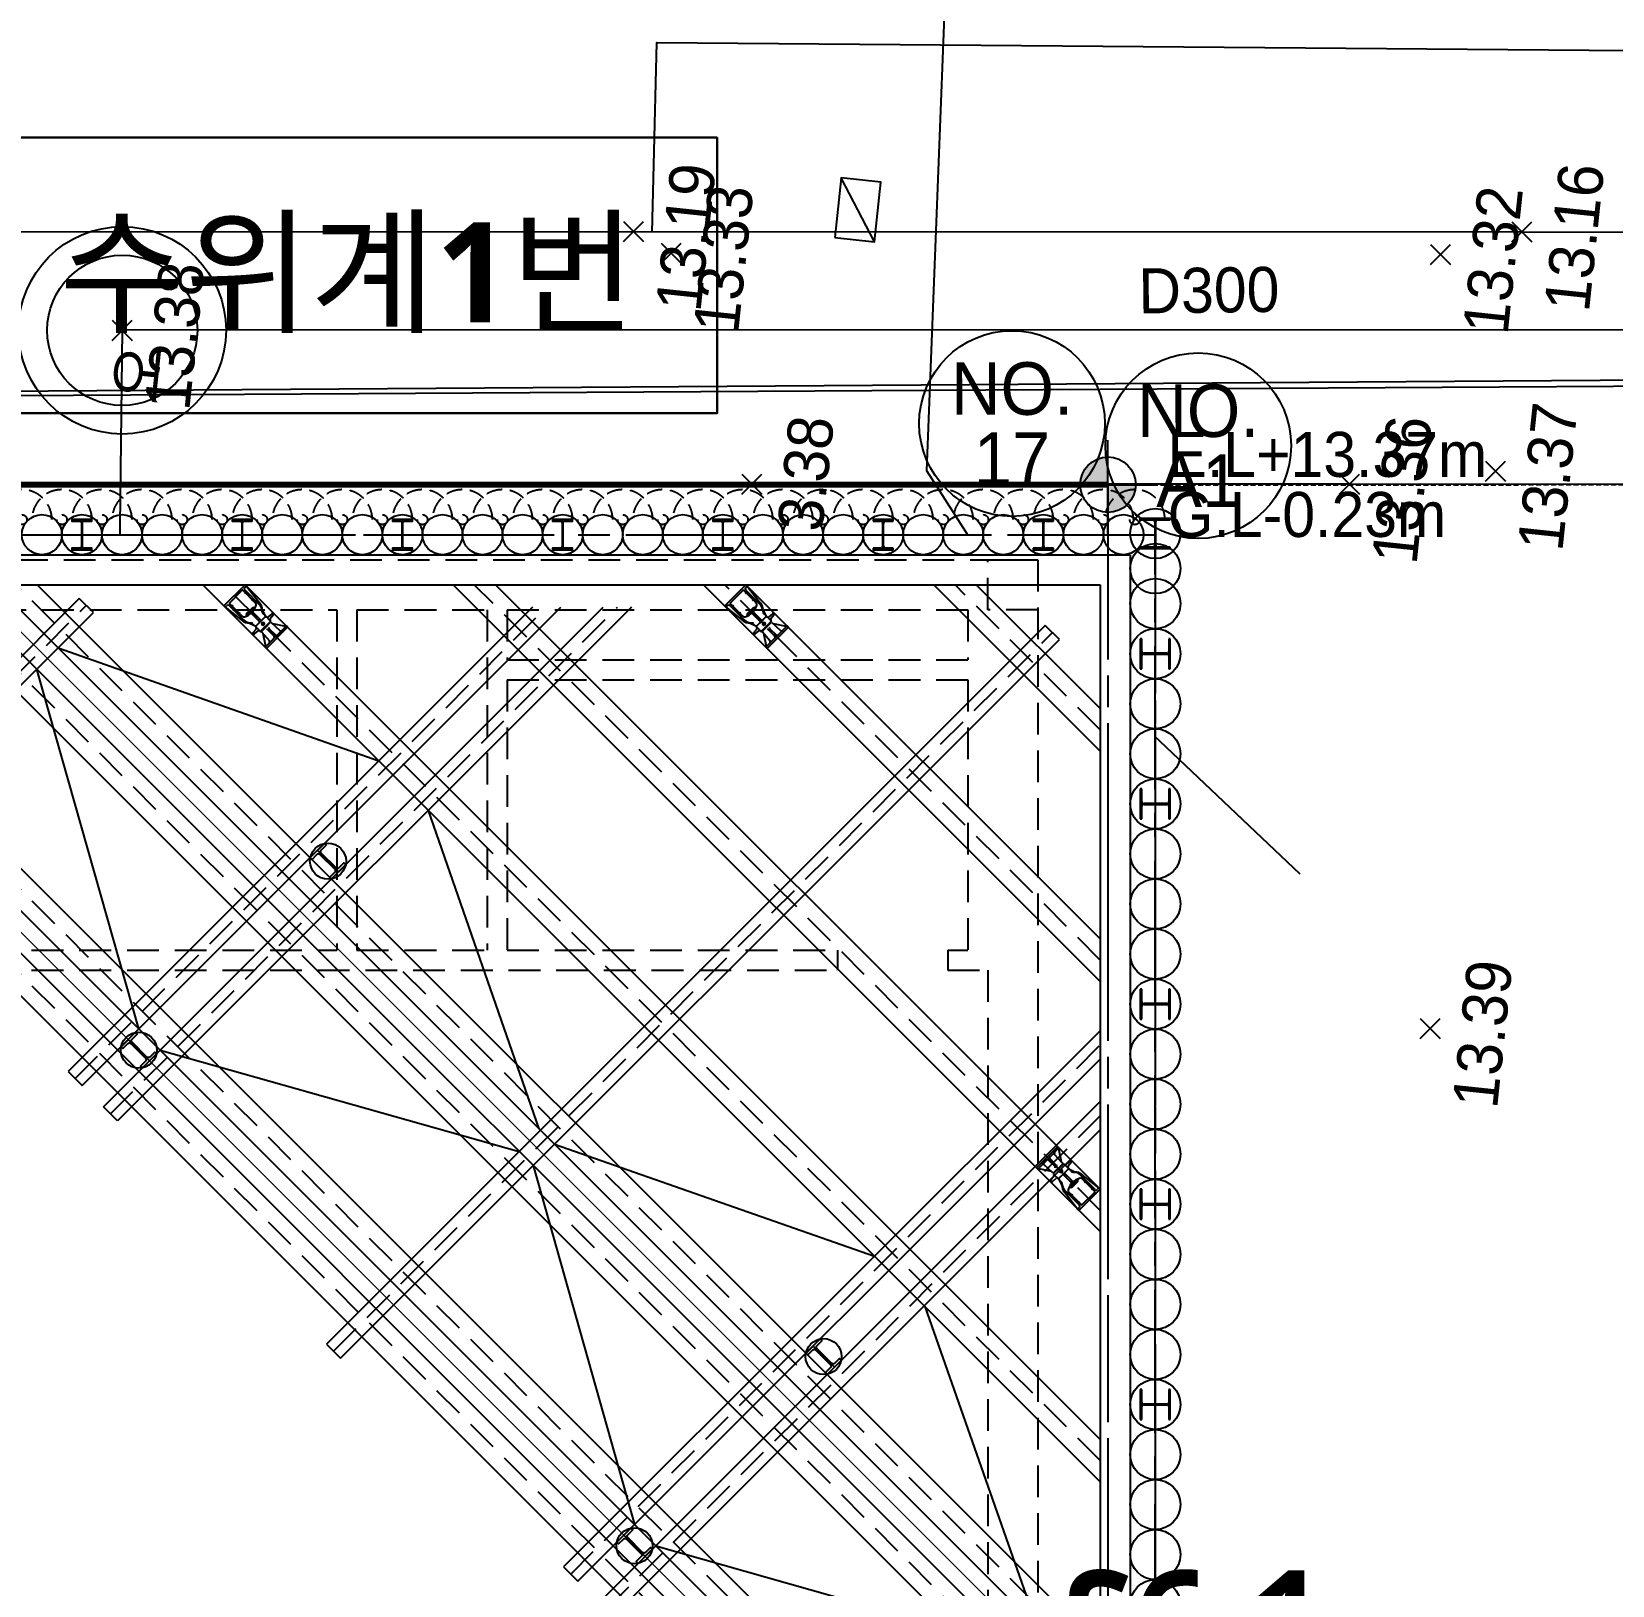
# Model space of a CAD drawing. Header units: millimetres. Extents: x 1073475 to 2890243, y -1340830 to -367733.
# Drawn here: x 2526226 to 2542011, y -406744 to -391222 of the extents above; entities that cross this region are included whole.
import ezdxf
from ezdxf.enums import TextEntityAlignment as Align
from ezdxf.xclip import XClip

# ---------------------------------------------------------------- set-up
doc = ezdxf.new("R2010")
doc.units = ezdxf.units.MM
doc.header["$LTSCALE"] = 50
doc.header["$XCLIPFRAME"] = 2
doc.header["$PDMODE"] = 3
doc.header["$PDSIZE"] = 100
for name, pattern in [('ANYANG3', [3, 2, -1]), ('CENTER2', [28.575, 19.05, -3.175, 3.175, -3.175]), ('HIDDEN', [9.525, 6.35, -3.175]), ('HIDDEN2', [4.7625, 3.175, -1.5875]), ('PHANTOM', [63.5, 31.75, -6.35, 6.35, -6.35, 6.35, -6.35])]:
    doc.linetypes.add(name, pattern=pattern)
doc.layers.add('_0', color=7, linetype='Continuous', lineweight=0)
for name, color, linetype in [('ANGLE', 1, 'Continuous'), ('CEN', 1, 'CENTER2'), ('CIP', 1, 'Continuous'), ('H-BEAM', 5, 'Continuous'), ('H-BEAM-상부', 173, 'Continuous'), ('HPILE-300x200', 3, 'Continuous'), ('NO', 2, 'Continuous'), ('POST PILE', 6, 'Continuous'), ('SGR', 8, 'Continuous'), ('SITE', 7, 'PHANTOM'), ('ST-CEN', 1, 'HIDDEN'), ('ST-CEN(상부 H-BEAM)', 1, 'HIDDEN'), ('ST-CEN(하부 H-BEAM)', 1, 'HIDDEN'), ('STRUT', 3, 'Continuous'), ('WALE-1', 3, 'Continuous'), ('건축', 233, 'HIDDEN'), ('단면', 4, 'Continuous'), ('대지경계선', 6, 'PHANTOM'), ('도로', 1, 'Continuous'), ('보도', 7, 'Continuous'), ('연속지적도', 32, 'Continuous'), ('오수맨홀', 1, 'Continuous'), ('우수받이', 5, 'Continuous'), ('유압JACK', 2, 'Continuous'), ('지하지장물_가스관로', 2, 'Continuous'), ('지하지장물_상수관로', 5, 'HIDDEN2'), ('지하지장물_전기관로', 1, 'HIDDEN2'), ('지하지장물_통신관로', 7, 'HIDDEN2'), ('지하지장물_하수관거(오수)', 30, 'HIDDEN2'), ('측량점_높이', 8, 'Continuous'), ('측량점_심볼', 7, 'Continuous'), ('현황', 9, 'Continuous'), ('현황레벨', 7, 'Continuous')]:
    doc.layers.add(name, color=color, linetype=linetype)
doc.styles.get("Standard").update_dxf_attribs({"font": ''})
doc.styles.add('굴림체', font='')
doc.styles.add('돋움', font='')
doc.styles.add('로고', font='malgunbd.ttf')
doc.styles.add('유형1', font='')
doc.styles.get('Standard').set_extended_font_data('Dotum')
doc.styles.get('굴림체').set_extended_font_data('Dotum')
doc.styles.get('돋움').set_extended_font_data('Dotum')
doc.styles.get('유형1').set_extended_font_data('Gulim')
doc.linetypes.add('GAS_LINE', pattern='A,0.5,-0.2,["GAS",Standard,S=0.1,R=0,X=-0.1,Y=-0.05],-0.25', length=0.95)
doc.linetypes.add('KT_LINE', pattern='A,12.7,-5.08,["KT",Standard,S=2.54,R=0,X=-2.54,Y=-1.27],-6.35', length=24.13)
doc.linetypes.add('POWER_LINE', pattern='A,12.7,-5.08,["POWER",Standard,S=2.54,R=0,X=-2.54,Y=-1.27],-6.35', length=24.13)
doc.linetypes.add('SEWER_LINE', pattern='A,12.7,-5.08,["SEWER",Standard,S=2.54,R=0,X=-2.54,Y=-1.27],-6.35', length=24.13)
doc.linetypes.add('WATER_LINE', pattern='A,12.7,-5.08,["WATER",Standard,S=2.54,R=0,X=-2.54,Y=-1.27],-6.35', length=24.13)
doc.dimstyles.new('ISO-25', dxfattribs={"dimtxt": 2.5, "dimasz": 1, "dimexe": 3, "dimexo": 0.625, "dimtad": 1, "dimtxsty": '유형1', "dimblk": 'DIMDOT', "dimcen": 1, "dimclrd": 4, "dimclre": 4, "dimclrt": 6, "dimadec": 0, "dimazin": 0, "dimtfac": 1, "dimtmove": 0, "dimatfit": 3, "dimldrblk": 'DIMDOT', "dimfxl": 1, "dimarcsym": 0})

# ---------------------------------------------------------------- blocks, each defined once
blk = doc.blocks.new('DIMDOT')
at = {"color": 0}
blk.add_line((-2, 0), (2, 0), dxfattribs=at)
for radius in [0.5, 0.25]:
    blk.add_circle((0, 0), radius, dxfattribs=at)
blk = doc.blocks.new('A$C1D3235D9')
at = {"layer": 'SGR', "linetype": 'HIDDEN2'}
blk.add_circle((0, 0), 50, dxfattribs=at)
blk.add_arc((0, 0), 300, 0, 180, dxfattribs=at)
blk = doc.blocks.new('A$C7A8C1D28')
at = {"layer": '현황레벨'}
h = blk.add_hatch(color=8, dxfattribs=at)
h.paths.add_polyline_path([(-38995, -14865, 0.414214), (-39272, -15142), (-38995, -15142)])
h.paths.add_polyline_path([(-38995, -15142), (-38995, -15420, 0.414214), (-38718, -15142)])
at = {"layer": '_0', "color": 8}
for p, q in [((-39072, -30391), (-53322, -16141)), ((-39072, -27391), (-50322, -16141))]:
    blk.add_line(p, q, dxfattribs=at)
at = {"layer": 'ANGLE', "color": 8}
for p, q in [((-49479, -16772), (-46276, -17900)), ((-48672, -20579), (-49692, -16984)), ((-44675, -21577), (-45781, -18395)), ((-48460, -20791), (-44874, -21802)), ((-44521, -21731), (-41326, -22850)), ((-44733, -21943), (-43722, -25529)), ((-40825, -23351), (-39703, -26548)), ((-43510, -25741), (-39915, -26760))]:
    blk.add_line(p, q, dxfattribs=at)
at = {"layer": 'CEN', "color": 8, "ltscale": 1.5}
for p, q in [((-65240, -15641), (-38522, -15641)), ((-38522, -15630), (-38522, -50241)), ((-38522, -50330), (-38522, -15630))]:
    blk.add_line(p, q, dxfattribs=at)
at = {"layer": 'CIP', "color": 8}
for centre, radius in [((-49640, -15641), 200), ((-49240, -15641), 200), ((-48840, -15641), 200), ((-48440, -15641), 200), ((-48040, -15641), 200), ((-47640, -15641), 200), ((-47240, -15641), 200), ((-46840, -15641), 200), ((-46440, -15641), 200), ((-46040, -15641), 200), ((-45640, -15641), 200), ((-45240, -15641), 200), ((-44840, -15641), 200), ((-44440, -15641), 200), ((-44040, -15641), 200), ((-43640, -15641), 200), ((-43240, -15641), 200), ((-42840, -15641), 200), ((-42440, -15641), 200), ((-42040, -15641), 200), ((-41640, -15641), 200), ((-41240, -15641), 200), ((-40840, -15641), 200), ((-40440, -15641), 200), ((-40040, -15641), 200), ((-39640, -15641), 200), ((-39240, -15641), 200), ((-38840, -15641), 200), ((-38522, -15630), 250), ((-38522, -15980), 250), ((-38522, -16330), 250), ((-38522, -16830), 250), ((-38522, -17330), 250), ((-38522, -17830), 250), ((-38522, -18330), 250), ((-38522, -18830), 250), ((-38522, -19330), 250), ((-38522, -19830), 250), ((-38522, -20330), 250), ((-38522, -20830), 250), ((-38522, -21330), 250), ((-38522, -21830), 250), ((-38522, -22330), 250), ((-38522, -22830), 250), ((-38522, -23330), 250), ((-38522, -23830), 250), ((-38522, -24330), 250), ((-38522, -24830), 250), ((-38522, -25330), 250), ((-38522, -25830), 250), ((-38522, -26330), 250)]:
    blk.add_circle(centre, radius, dxfattribs=at)
at = {"layer": 'H-BEAM', "color": 8}
for p, q in [((-44742, -16366), (-49379, -21003)), ((-49238, -21145), (-44459, -16366)), ((-49026, -21357), (-44035, -16366)), ((-43752, -16366), (-48884, -21498)), ((-39072, -20596), (-44430, -25953)), ((-44288, -26095), (-39072, -20879)), ((-49379, -21003), (-49238, -21145)), ((-44076, -26307), (-39072, -21303)), ((-48884, -21498), (-49026, -21357)), ((-39072, -21586), (-43935, -26448)), ((-44430, -25953), (-44288, -26095))]:
    blk.add_line(p, q, dxfattribs=at)
at = {"layer": 'H-BEAM-상부', "color": 8}
for p, q in [((-49267, -16277), (-51687, -18696)), ((-49126, -16418), (-49267, -16277)), ((-51545, -18838), (-49126, -16418)), ((-39621, -16548), (-46798, -23726)), ((-39479, -16689), (-39621, -16548)), ((-46657, -23867), (-39479, -16689)), ((-46798, -23726), (-46657, -23867))]:
    blk.add_line(p, q, dxfattribs=at)
at = {"layer": 'HPILE-300x200', "color": 8}
for p, q in [((-49240, -15791), (-49240, -15491)), ((-47640, -15791), (-47640, -15491)), ((-46040, -15791), (-46040, -15491)), ((-44440, -15791), (-44440, -15491)), ((-42840, -15791), (-42840, -15491)), ((-41340, -15491), (-41340, -15505)), ((-41140, -15491), (-41340, -15491)), ((-41340, -15505), (-41265, -15505)), ((-41245, -15525), (-41245, -15757)), ((-41240, -15791), (-41240, -15491)), ((-41236, -15757), (-41236, -15525)), ((-41216, -15505), (-41140, -15505)), ((-41140, -15505), (-41140, -15491)), ((-39740, -15491), (-39740, -15505)), ((-39540, -15491), (-39740, -15491)), ((-39740, -15505), (-39665, -15505)), ((-39645, -15525), (-39645, -15757)), ((-39640, -15791), (-39640, -15491)), ((-39636, -15757), (-39636, -15525)), ((-39616, -15505), (-39540, -15505)), ((-39540, -15505), (-39540, -15491)), ((-38372, -15480), (-38672, -15480)), ((-38672, -15480), (-38672, -15494)), ((-38672, -15494), (-38547, -15494)), ((-38527, -15514), (-38527, -15746)), ((-38522, -15780), (-38522, -15480)), ((-38518, -15746), (-38518, -15514)), ((-38498, -15494), (-38372, -15494)), ((-38372, -15494), (-38372, -15480)), ((-41265, -15777), (-41340, -15777)), ((-41340, -15777), (-41340, -15791)), ((-41140, -15777), (-41216, -15777)), ((-41140, -15791), (-41140, -15777)), ((-39665, -15777), (-39740, -15777)), ((-39740, -15777), (-39740, -15791)), ((-39540, -15777), (-39616, -15777)), ((-39540, -15791), (-39540, -15777)), ((-38547, -15766), (-38672, -15766)), ((-38672, -15766), (-38672, -15780)), ((-38672, -15780), (-38372, -15780)), ((-38372, -15766), (-38498, -15766)), ((-38372, -15780), (-38372, -15766)), ((-41340, -15791), (-41140, -15791)), ((-39740, -15791), (-39540, -15791)), ((-38658, -16680), (-38672, -16680)), ((-38672, -16680), (-38672, -16980)), ((-38658, -16806), (-38658, -16680)), ((-38372, -16680), (-38386, -16680)), ((-38386, -16680), (-38386, -16806)), ((-38372, -16980), (-38372, -16680)), ((-38372, -16830), (-38672, -16830)), ((-38658, -16980), (-38658, -16855)), ((-38406, -16826), (-38638, -16826)), ((-38638, -16835), (-38406, -16835)), ((-38386, -16855), (-38386, -16980)), ((-38672, -16980), (-38658, -16980)), ((-38386, -16980), (-38372, -16980)), ((-38658, -18180), (-38672, -18180)), ((-38672, -18180), (-38672, -18480)), ((-38658, -18306), (-38658, -18180)), ((-38372, -18180), (-38386, -18180)), ((-38386, -18180), (-38386, -18306)), ((-38372, -18480), (-38372, -18180)), ((-38372, -18330), (-38672, -18330)), ((-38658, -18480), (-38658, -18355)), ((-38406, -18326), (-38638, -18326)), ((-38638, -18335), (-38406, -18335)), ((-38386, -18355), (-38386, -18480)), ((-38672, -18480), (-38658, -18480)), ((-38386, -18480), (-38372, -18480)), ((-38658, -20180), (-38672, -20180)), ((-38672, -20180), (-38672, -20480)), ((-38658, -20306), (-38658, -20180)), ((-38372, -20180), (-38386, -20180)), ((-38386, -20180), (-38386, -20306)), ((-38372, -20480), (-38372, -20180)), ((-38372, -20330), (-38672, -20330)), ((-38658, -20480), (-38658, -20355)), ((-38406, -20326), (-38638, -20326)), ((-38638, -20335), (-38406, -20335)), ((-38386, -20355), (-38386, -20480)), ((-38672, -20480), (-38658, -20480)), ((-38386, -20480), (-38372, -20480)), ((-38658, -22180), (-38672, -22180)), ((-38672, -22180), (-38672, -22480)), ((-38658, -22306), (-38658, -22180)), ((-38372, -22180), (-38386, -22180)), ((-38386, -22180), (-38386, -22306)), ((-38372, -22480), (-38372, -22180)), ((-38372, -22330), (-38672, -22330)), ((-38658, -22480), (-38658, -22355)), ((-38406, -22326), (-38638, -22326)), ((-38638, -22335), (-38406, -22335)), ((-38386, -22355), (-38386, -22480)), ((-38672, -22480), (-38658, -22480)), ((-38386, -22480), (-38372, -22480)), ((-38658, -24180), (-38672, -24180)), ((-38672, -24180), (-38672, -24480)), ((-38658, -24306), (-38658, -24180)), ((-38372, -24180), (-38386, -24180)), ((-38386, -24180), (-38386, -24306)), ((-38372, -24480), (-38372, -24180)), ((-38372, -24330), (-38672, -24330)), ((-38658, -24480), (-38658, -24355)), ((-38406, -24326), (-38638, -24326)), ((-38638, -24335), (-38406, -24335)), ((-38386, -24355), (-38386, -24480)), ((-38672, -24480), (-38658, -24480)), ((-38386, -24480), (-38372, -24480))]:
    blk.add_line(p, q, dxfattribs=at)
for points in [[(-49340, -15491), (-49340, -15505), (-49265, -15505, -0.414214), (-49245, -15525), (-49245, -15757, -0.414214), (-49265, -15777), (-49340, -15777), (-49340, -15791), (-49140, -15791), (-49140, -15777), (-49216, -15777, -0.414214), (-49236, -15757), (-49236, -15525, -0.414214), (-49216, -15505), (-49140, -15505), (-49140, -15491)], [(-47740, -15491), (-47740, -15505), (-47665, -15505, -0.414214), (-47645, -15525), (-47645, -15757, -0.414214), (-47665, -15777), (-47740, -15777), (-47740, -15791), (-47540, -15791), (-47540, -15777), (-47616, -15777, -0.414214), (-47636, -15757), (-47636, -15525, -0.414214), (-47616, -15505), (-47540, -15505), (-47540, -15491)], [(-46140, -15491), (-46140, -15505), (-46065, -15505, -0.414214), (-46045, -15525), (-46045, -15757, -0.414214), (-46065, -15777), (-46140, -15777), (-46140, -15791), (-45940, -15791), (-45940, -15777), (-46016, -15777, -0.414214), (-46036, -15757), (-46036, -15525, -0.414214), (-46016, -15505), (-45940, -15505), (-45940, -15491)], [(-44540, -15491), (-44540, -15505), (-44465, -15505, -0.414214), (-44445, -15525), (-44445, -15757, -0.414214), (-44465, -15777), (-44540, -15777), (-44540, -15791), (-44340, -15791), (-44340, -15777), (-44416, -15777, -0.414214), (-44436, -15757), (-44436, -15525, -0.414214), (-44416, -15505), (-44340, -15505), (-44340, -15491)], [(-42940, -15491), (-42940, -15505), (-42865, -15505, -0.414214), (-42845, -15525), (-42845, -15757, -0.414214), (-42865, -15777), (-42940, -15777), (-42940, -15791), (-42740, -15791), (-42740, -15777), (-42816, -15777, -0.414214), (-42836, -15757), (-42836, -15525, -0.414214), (-42816, -15505), (-42740, -15505), (-42740, -15491)]]:
    blk.add_lwpolyline(points, format="xyb", close=True, dxfattribs=at)
for centre, start, end in [((-41265, -15525), 360, 90), ((-41216, -15525), 90, 180), ((-39665, -15525), 360, 90), ((-39616, -15525), 90, 180), ((-38547, -15514), 0, 90), ((-38498, -15514), 90, 180), ((-41265, -15757), 270, 360), ((-41216, -15757), 180, 270), ((-39665, -15757), 270, 360), ((-39616, -15757), 180, 270), ((-38547, -15746), 270, 0), ((-38498, -15746), 180, 270), ((-38638, -16806), 180, 270), ((-38638, -16855), 90, 180), ((-38406, -16806), 270, 0), ((-38406, -16855), 0, 90), ((-38638, -18306), 180, 270), ((-38406, -18306), 270, 0), ((-38638, -18355), 90, 180), ((-38406, -18355), 0, 90), ((-38638, -20306), 180, 270), ((-38638, -20355), 90, 180), ((-38406, -20306), 270, 0), ((-38406, -20355), 0, 90), ((-38638, -22306), 180, 270), ((-38638, -22355), 90, 180), ((-38406, -22306), 270, 0), ((-38406, -22355), 0, 90), ((-38638, -24306), 180, 270), ((-38406, -24306), 270, 0), ((-38638, -24355), 90, 180), ((-38406, -24355), 0, 90)]:
    blk.add_arc(centre, 20, start, end, dxfattribs=at)
at = {"layer": 'NO', "color": 8}
for centre in [(-39953, -14531), (-38093, -14752)]:
    blk.add_circle(centre, 927, dxfattribs=at)
at = {"layer": 'POST PILE', "color": 8}
for p, q in [((-46889, -18796), (-46677, -19008)), ((-48778, -20685), (-48566, -20897)), ((-41940, -23746), (-41727, -23958)), ((-43828, -25635), (-43616, -25847))]:
    blk.add_line(p, q, dxfattribs=at)
for points in [[(-46606, -18938), (-46624, -18920), (-46674, -18970, -0.414214), (-46702, -18970), (-46851, -18821, -0.414214), (-46851, -18793), (-46801, -18743), (-46819, -18726), (-46960, -18867), (-46942, -18885), (-46893, -18835, -0.414214), (-46864, -18835), (-46716, -18983, -0.414214), (-46716, -19012), (-46766, -19061), (-46748, -19079)], [(-48495, -20827), (-48513, -20809), (-48563, -20859, -0.414214), (-48591, -20859), (-48740, -20710, -0.414214), (-48740, -20682), (-48690, -20632), (-48708, -20615), (-48849, -20756), (-48831, -20774), (-48781, -20724, -0.414214), (-48753, -20724), (-48605, -20872, -0.414214), (-48605, -20901), (-48654, -20950), (-48637, -20968)], [(-41657, -23887), (-41674, -23870), (-41724, -23920, -0.414214), (-41753, -23920), (-41901, -23771, -0.414214), (-41901, -23743), (-41851, -23693), (-41869, -23675), (-42010, -23817), (-41993, -23834), (-41943, -23785, -0.414214), (-41914, -23785), (-41766, -23933, -0.414214), (-41766, -23961), (-41816, -24011), (-41798, -24029)], [(-43546, -25776), (-43563, -25759), (-43613, -25809, -0.414214), (-43641, -25809), (-43790, -25660, -0.414214), (-43790, -25632), (-43740, -25582), (-43758, -25564), (-43899, -25706), (-43882, -25723), (-43832, -25674, -0.414214), (-43803, -25674), (-43655, -25822, -0.414214), (-43655, -25850), (-43705, -25900), (-43687, -25918)]]:
    blk.add_lwpolyline(points, format="xyb", close=True, dxfattribs=at)
for centre in [(-46783, -18902), (-48672, -20791), (-41834, -23852), (-43722, -25741)]:
    blk.add_circle(centre, 180, dxfattribs=at)
at = {"layer": 'SGR', "color": 8, "linetype": 'HIDDEN2'}
for centre in [(-42640, -15491), (-42240, -15491), (-41840, -15491), (-41440, -15491), (-41040, -15491), (-40640, -15491), (-40240, -15491), (-39840, -15491), (-39440, -15491), (-39040, -15491), (-38726, -15491)]:
    blk.add_circle(centre, 50, dxfattribs=at)
for centre in [(-42640, -15491), (-42240, -15491), (-41840, -15491), (-41440, -15491), (-41040, -15491), (-40640, -15491), (-40240, -15491), (-39840, -15491), (-39440, -15491), (-39040, -15491), (-38726, -15491)]:
    blk.add_arc(centre, 300, 360, 180, dxfattribs=at)
at = {"layer": 'ST-CEN', "color": 8}
for p, q in [((-39072, -30815), (-53746, -16141)), ((-39072, -29967), (-52898, -16141)), ((-39072, -27815), (-50746, -16141)), ((-39072, -26967), (-49898, -16141)), ((-39072, -24891), (-47822, -16141)), ((-39072, -22391), (-45322, -16141)), ((-39072, -19891), (-42822, -16141)), ((-39072, -17591), (-40522, -16141))]:
    blk.add_line(p, q, dxfattribs=at)
at = {"layer": 'ST-CEN(상부 H-BEAM)', "color": 8}
for p, q in [((-51616, -18767), (-49197, -16348)), ((-46728, -23797), (-39550, -16619))]:
    blk.add_line(p, q, dxfattribs=at)
at = {"layer": 'ST-CEN(하부 H-BEAM)', "color": 8}
for p, q in [((-49309, -21074), (-44601, -16366)), ((-48955, -21428), (-43893, -16366)), ((-44359, -26024), (-39072, -20738)), ((-44005, -26377), (-39072, -21445))]:
    blk.add_line(p, q, dxfattribs=at)
at = {"layer": 'STRUT', "color": 8}
for p, q in [((-39072, -31027), (-53959, -16141)), ((-39072, -30603), (-53534, -16141)), ((-39072, -30179), (-53110, -16141)), ((-39072, -29755), (-52686, -16141)), ((-39072, -28027), (-50959, -16141)), ((-39072, -27603), (-50534, -16141)), ((-39072, -27179), (-50110, -16141)), ((-39072, -26755), (-49686, -16141)), ((-39072, -25103), (-48034, -16141)), ((-39072, -24679), (-47610, -16141)), ((-39072, -22603), (-45534, -16141)), ((-39072, -22179), (-45110, -16141)), ((-39072, -20103), (-43034, -16141)), ((-39072, -19679), (-42610, -16141)), ((-39072, -17803), (-40734, -16141)), ((-39072, -17379), (-40310, -16141))]:
    blk.add_line(p, q, dxfattribs=at)
at = {"layer": 'WALE-1', "color": 8}
for p, q in [((-65157, -15841), (-38772, -15841)), ((-38772, -15841), (-38772, -50041)), ((-65033, -16141), (-39072, -16141)), ((-39072, -16141), (-39072, -49741))]:
    blk.add_line(p, q, dxfattribs=at)
at = {"layer": '건축', "color": 8}
for p, q in [((-65137, -15891), (-39695, -15891)), ((-40195, -16391), (-40195, -15891)), ((-40195, -15891), (-39695, -15891)), ((-39695, -15891), (-39695, -49991)), ((-39695, -15891), (-39695, -16391)), ((-52495, -16391), (-46695, -16391)), ((-46695, -16391), (-46695, -19791)), ((-46495, -16391), (-45195, -16391)), ((-46495, -16391), (-46495, -19791)), ((-45195, -16391), (-45195, -19791)), ((-44995, -16391), (-40395, -16391)), ((-44995, -16391), (-44995, -16891)), ((-40395, -16391), (-40395, -16891)), ((-39695, -16391), (-40195, -16391)), ((-44995, -16891), (-40395, -16891)), ((-44995, -17091), (-40395, -17091)), ((-44995, -17091), (-44995, -19791)), ((-40395, -17091), (-40395, -19791)), ((-50695, -19791), (-46695, -19791)), ((-46495, -19791), (-45195, -19791)), ((-44995, -19791), (-41695, -19791)), ((-41695, -19791), (-41695, -19991)), ((-40595, -19791), (-40395, -19791)), ((-40595, -19791), (-40595, -19991)), ((-50695, -19991), (-41695, -19991)), ((-40595, -19991), (-40195, -19991)), ((-40195, -19991), (-40195, -43591))]:
    blk.add_line(p, q, dxfattribs=at)
blk.add_lwpolyline([(-38995, -50731), (-64002, -50731), (-71073, -43660), (-71073, -20799), (-65416, -15142), (-38995, -15142)], close=True, dxfattribs=at)
at = {"layer": '대지경계선', "color": 8}
for p, q in [((-65416, -15142), (-38995, -15142)), ((-38995, -15142), (-38995, -50731)), ((-65240, -15641), (-38522, -15641)), ((-38522, -15641), (-38522, -50241))]:
    blk.add_line(p, q, dxfattribs=at)
at = {"layer": '유압JACK', "color": 8}
for p, q in [((-47822, -16353), (-47610, -16141)), ((-47768, -16324), (-47639, -16196)), ((-47635, -16196), (-47509, -16322)), ((-47616, -16215), (-47618, -16218)), ((-47618, -16218), (-47608, -16228)), ((-47601, -16158), (-47615, -16172)), ((-47615, -16193), (-47466, -16342)), ((-47601, -16151), (-47610, -16141)), ((-47605, -16225), (-47608, -16228)), ((-47601, -16151), (-47463, -16325)), ((-42822, -16353), (-42610, -16141)), ((-42768, -16324), (-42639, -16196)), ((-42635, -16196), (-42509, -16322)), ((-42616, -16215), (-42618, -16218)), ((-42618, -16218), (-42608, -16228)), ((-42601, -16158), (-42615, -16172)), ((-42615, -16193), (-42466, -16342)), ((-42601, -16151), (-42610, -16141)), ((-42605, -16225), (-42608, -16228)), ((-42601, -16151), (-42463, -16325)), ((-47813, -16363), (-47822, -16353)), ((-47813, -16363), (-47638, -16501)), ((-47806, -16363), (-47792, -16349)), ((-47771, -16349), (-47621, -16498)), ((-47768, -16329), (-47641, -16455)), ((-47749, -16348), (-47746, -16345)), ((-47746, -16345), (-47735, -16356)), ((-47738, -16358), (-47735, -16356)), ((-47601, -16445), (-47519, -16363)), ((-47599, -16431), (-47532, -16365)), ((-47597, -16448), (-47516, -16367)), ((-47595, -16435), (-47530, -16370)), ((-47593, -16437), (-47528, -16372)), ((-47593, -16444), (-47523, -16374)), ((-47541, -16289), (-47544, -16292)), ((-47534, -16303), (-47544, -16292)), ((-47535, -16416), (-47455, -16496)), ((-47531, -16300), (-47534, -16303)), ((-47529, -16368), (-47532, -16365)), ((-47530, -16370), (-47529, -16368)), ((-47528, -16372), (-47530, -16370)), ((-47528, -16372), (-47527, -16370)), ((-47523, -16374), (-47527, -16370)), ((-47523, -16374), (-47527, -16370)), ((-47523, -16374), (-47526, -16370)), ((-47523, -16374), (-47519, -16370)), ((-47515, -16379), (-47521, -16372)), ((-47516, -16367), (-47519, -16363)), ((-47513, -16376), (-47519, -16370)), ((-47408, -16453), (-47439, -16389)), ((-47439, -16410), (-47439, -16393)), ((-42813, -16363), (-42822, -16353)), ((-42813, -16363), (-42638, -16501)), ((-42806, -16363), (-42792, -16349)), ((-42771, -16349), (-42621, -16498)), ((-42768, -16329), (-42641, -16455)), ((-42749, -16348), (-42746, -16345)), ((-42746, -16345), (-42735, -16356)), ((-42738, -16358), (-42735, -16356)), ((-42601, -16445), (-42519, -16363)), ((-42599, -16431), (-42532, -16365)), ((-42597, -16448), (-42516, -16367)), ((-42595, -16435), (-42530, -16370)), ((-42593, -16437), (-42528, -16372)), ((-42593, -16444), (-42523, -16374)), ((-42541, -16289), (-42544, -16292)), ((-42534, -16303), (-42544, -16292)), ((-42535, -16416), (-42455, -16496)), ((-42531, -16300), (-42534, -16303)), ((-42529, -16368), (-42532, -16365)), ((-42530, -16370), (-42529, -16368)), ((-42528, -16372), (-42530, -16370)), ((-42528, -16372), (-42527, -16370)), ((-42523, -16374), (-42527, -16370)), ((-42523, -16374), (-42527, -16370)), ((-42523, -16374), (-42526, -16370)), ((-42523, -16374), (-42519, -16370)), ((-42515, -16379), (-42521, -16372)), ((-42516, -16367), (-42519, -16363)), ((-42513, -16376), (-42519, -16370)), ((-42408, -16453), (-42439, -16389)), ((-42439, -16410), (-42439, -16393)), ((-47674, -16422), (-47672, -16419)), ((-47661, -16430), (-47672, -16419)), ((-47664, -16433), (-47661, -16430)), ((-47597, -16448), (-47601, -16445)), ((-47595, -16435), (-47599, -16431)), ((-47592, -16435), (-47594, -16433)), ((-47590, -16441), (-47593, -16437)), ((-47589, -16440), (-47593, -16437)), ((-47588, -16450), (-47593, -16444)), ((-47585, -16449), (-47591, -16442)), ((-47511, -16555), (-47575, -16524)), ((-47553, -16524), (-47570, -16524)), ((-47548, -16429), (-47468, -16509)), ((-47540, -16437), (-47527, -16424)), ((-47507, -16559), (-47536, -16530)), ((-47468, -16519), (-47507, -16559)), ((-47456, -16508), (-47504, -16556)), ((-47504, -16562), (-47504, -16562)), ((-47462, -16604), (-47504, -16562)), ((-47503, -16563), (-47504, -16562)), ((-47481, -16495), (-47468, -16482)), ((-47468, -16519), (-47405, -16456)), ((-47456, -16508), (-47407, -16459)), ((-47406, -16557), (-47455, -16606)), ((-47446, -16596), (-47367, -16518)), ((-47402, -16561), (-47445, -16605)), ((-47441, -16601), (-47363, -16522)), ((-47405, -16456), (-47433, -16428)), ((-47406, -16557), (-47358, -16509)), ((-47359, -16501), (-47402, -16459)), ((-47401, -16460), (-47402, -16459)), ((-47400, -16461), (-47402, -16459)), ((-47402, -16561), (-47359, -16518)), ((-47398, -16778), (-47186, -16566)), ((-47186, -16566), (-47398, -16778)), ((-47344, -16432), (-47380, -16462)), ((-47365, -16524), (-47369, -16520)), ((-47363, -16522), (-47367, -16518)), ((-47330, -16446), (-47360, -16481)), ((-47358, -16503), (-47359, -16501)), ((-47351, -16518), (-47263, -16597)), ((-47205, -16559), (-47335, -16532)), ((-47202, -16556), (-47312, -16666)), ((-47202, -16556), (-47287, -16641)), ((-47202, -16556), (-47242, -16596)), ((-47186, -16566), (-47195, -16556)), ((-42674, -16422), (-42672, -16419)), ((-42661, -16430), (-42672, -16419)), ((-42664, -16433), (-42661, -16430)), ((-42597, -16448), (-42601, -16445)), ((-42595, -16435), (-42599, -16431)), ((-42592, -16435), (-42594, -16433)), ((-42590, -16441), (-42593, -16437)), ((-42589, -16440), (-42593, -16437)), ((-42588, -16450), (-42593, -16444)), ((-42585, -16449), (-42591, -16442)), ((-42511, -16555), (-42575, -16524)), ((-42553, -16524), (-42570, -16524)), ((-42548, -16429), (-42468, -16509)), ((-42540, -16437), (-42527, -16424)), ((-42507, -16559), (-42536, -16530)), ((-42468, -16519), (-42507, -16559)), ((-42456, -16508), (-42504, -16556)), ((-42504, -16562), (-42504, -16562)), ((-42462, -16604), (-42504, -16562)), ((-42503, -16563), (-42504, -16562)), ((-42481, -16495), (-42468, -16482)), ((-42468, -16519), (-42405, -16456)), ((-42456, -16508), (-42407, -16459)), ((-42406, -16557), (-42455, -16606)), ((-42446, -16596), (-42367, -16518)), ((-42402, -16561), (-42445, -16605)), ((-42441, -16601), (-42363, -16522)), ((-42405, -16456), (-42433, -16428)), ((-42406, -16557), (-42358, -16509)), ((-42359, -16501), (-42402, -16459)), ((-42401, -16460), (-42402, -16459)), ((-42400, -16461), (-42402, -16459)), ((-42402, -16561), (-42359, -16518)), ((-42398, -16778), (-42186, -16566)), ((-42186, -16566), (-42398, -16778)), ((-42344, -16432), (-42380, -16462)), ((-42365, -16524), (-42369, -16520)), ((-42363, -16522), (-42367, -16518)), ((-42330, -16446), (-42360, -16481)), ((-42358, -16503), (-42359, -16501)), ((-42351, -16518), (-42263, -16597)), ((-42205, -16559), (-42335, -16532)), ((-42202, -16556), (-42312, -16666)), ((-42202, -16556), (-42287, -16641)), ((-42202, -16556), (-42242, -16596)), ((-42186, -16566), (-42195, -16556)), ((-47532, -16619), (-47502, -16584)), ((-47518, -16633), (-47482, -16603)), ((-47460, -16606), (-47462, -16604)), ((-47441, -16601), (-47446, -16596)), ((-47446, -16613), (-47367, -16701)), ((-47439, -16598), (-47443, -16594)), ((-47404, -16759), (-47431, -16629)), ((-47407, -16761), (-47305, -16659)), ((-47407, -16761), (-47322, -16676)), ((-47407, -16761), (-47367, -16721)), ((-47383, -16592), (-47322, -16655)), ((-47372, -16581), (-47308, -16642)), ((-42532, -16619), (-42502, -16584)), ((-42518, -16633), (-42482, -16603)), ((-42460, -16606), (-42462, -16604)), ((-42441, -16601), (-42446, -16596)), ((-42446, -16613), (-42367, -16701)), ((-42439, -16598), (-42443, -16594)), ((-42404, -16759), (-42431, -16629)), ((-42407, -16761), (-42305, -16659)), ((-42407, -16761), (-42322, -16676)), ((-42407, -16761), (-42367, -16721)), ((-42383, -16592), (-42322, -16655)), ((-42372, -16581), (-42308, -16642)), ((-47398, -16778), (-47407, -16769)), ((-42398, -16778), (-42407, -16769)), ((-39497, -21755), (-39709, -21967)), ((-39709, -21967), (-39497, -21755)), ((-39488, -21771), (-39590, -21873)), ((-39488, -21771), (-39573, -21856)), ((-39488, -21771), (-39527, -21811)), ((-39497, -21755), (-39488, -21764)), ((-39490, -21774), (-39463, -21903)), ((-39693, -21976), (-39583, -21866)), ((-39693, -21976), (-39607, -21891)), ((-39693, -21976), (-39653, -21936)), ((-39544, -22015), (-39632, -21935)), ((-39523, -21952), (-39587, -21891)), ((-39512, -21941), (-39573, -21877)), ((-39453, -21932), (-39532, -22010)), ((-39449, -21919), (-39528, -21832)), ((-39449, -21936), (-39527, -22014)), ((-39492, -21971), (-39449, -21928)), ((-39488, -21975), (-39440, -21927)), ((-39455, -21934), (-39451, -21938)), ((-39453, -21932), (-39449, -21936)), ((-39434, -21927), (-39433, -21928)), ((-39433, -21928), (-39390, -21971)), ((-39377, -21899), (-39412, -21929)), ((-39363, -21913), (-39393, -21949)), ((-39709, -21967), (-39700, -21976)), ((-39690, -21973), (-39560, -22000)), ((-39564, -22087), (-39534, -22051)), ((-39550, -22101), (-39515, -22071)), ((-39488, -21975), (-39537, -22024)), ((-39537, -22029), (-39535, -22031)), ((-39492, -21971), (-39536, -22014)), ((-39535, -22031), (-39493, -22073)), ((-39532, -22010), (-39527, -22014)), ((-39530, -22008), (-39525, -22012)), ((-39494, -22072), (-39493, -22073)), ((-39494, -22072), (-39493, -22073)), ((-39427, -22013), (-39490, -22076)), ((-39490, -22076), (-39461, -22105)), ((-39439, -22025), (-39487, -22073)), ((-39486, -22080), (-39455, -22144)), ((-39360, -22117), (-39440, -22036)), ((-39439, -22025), (-39390, -21976)), ((-39427, -22013), (-39387, -21973)), ((-39347, -22104), (-39427, -22024)), ((-39414, -22037), (-39426, -22050)), ((-39392, -21969), (-39390, -21971)), ((-39391, -21970), (-39390, -21971)), ((-39387, -21973), (-39359, -22002)), ((-39384, -21977), (-39320, -22008)), ((-39297, -22084), (-39379, -22166)), ((-39294, -22088), (-39375, -22169)), ((-39301, -22088), (-39372, -22158)), ((-39355, -22096), (-39368, -22108)), ((-39302, -22095), (-39367, -22161)), ((-39299, -22098), (-39364, -22163)), ((-39342, -22008), (-39324, -22008)), ((-39310, -22084), (-39303, -22090)), ((-39307, -22082), (-39301, -22088)), ((-39305, -22092), (-39301, -22095)), ((-39305, -22092), (-39302, -22095)), ((-39303, -22097), (-39301, -22099)), ((-39299, -22098), (-39296, -22101)), ((-39297, -22084), (-39294, -22088)), ((-39124, -22184), (-39273, -22035)), ((-39082, -22170), (-39257, -22031)), ((-39127, -22204), (-39253, -22077)), ((-39455, -22122), (-39455, -22139)), ((-39294, -22382), (-39432, -22207)), ((-39280, -22339), (-39429, -22190)), ((-39260, -22337), (-39386, -22210)), ((-39381, -22156), (-39375, -22162)), ((-39380, -22154), (-39373, -22160)), ((-39379, -22166), (-39375, -22169)), ((-39372, -22158), (-39375, -22162)), ((-39372, -22158), (-39368, -22162)), ((-39372, -22158), (-39368, -22162)), ((-39372, -22159), (-39368, -22162)), ((-39367, -22161), (-39368, -22162)), ((-39367, -22161), (-39364, -22163)), ((-39364, -22163), (-39366, -22164)), ((-39366, -22164), (-39362, -22168)), ((-39364, -22233), (-39361, -22230)), ((-39296, -22101), (-39362, -22168)), ((-39361, -22230), (-39350, -22240)), ((-39353, -22243), (-39350, -22240)), ((-39072, -22179), (-39285, -22391)), ((-39127, -22208), (-39256, -22337)), ((-39231, -22100), (-39234, -22103)), ((-39234, -22103), (-39223, -22113)), ((-39220, -22110), (-39223, -22113)), ((-39157, -22174), (-39159, -22177)), ((-39149, -22187), (-39159, -22177)), ((-39146, -22185), (-39149, -22187)), ((-39089, -22170), (-39103, -22184)), ((-39082, -22170), (-39072, -22179)), ((-39294, -22375), (-39280, -22361)), ((-39294, -22382), (-39285, -22391)), ((-39290, -22307), (-39287, -22304)), ((-39276, -22315), (-39287, -22304)), ((-39279, -22317), (-39276, -22315))]:
    blk.add_line(p, q, dxfattribs=at)
for centre, radius, start, end in [((-47637, -16198), 3, 45, 135), ((-47604, -16182), 15, 135, 225), ((-47604, -16154), 5, 315, 45), ((-42637, -16198), 3, 45, 135), ((-42604, -16182), 15, 135, 225), ((-42604, -16154), 5, 315, 45), ((-47809, -16359), 5, 225, 315), ((-47781, -16359), 15, 45, 135), ((-47766, -16327), 3, 135, 225), ((-47660, -16303), 164, 315, 344.7623), ((-47531, -16412), 5, 139.7518, 225), ((-47526, -16340), 25, 344.7623, 45), ((-47549, -16414), 110, 0.3602, 45), ((-47549, -16393), 110, 0, 37.9969), ((-47419, -16413), 20, 180.3602, 225), ((-42809, -16359), 5, 225, 315), ((-42781, -16359), 15, 45, 135), ((-42766, -16327), 3, 135, 225), ((-42660, -16303), 164, 315, 344.7623), ((-42531, -16412), 5, 139.7518, 225), ((-42526, -16340), 25, 344.7623, 45), ((-42549, -16414), 110, 0.3602, 45), ((-42549, -16393), 110, 0, 37.9969), ((-42419, -16413), 20, 180.3602, 225), ((-47624, -16437), 25, 225, 285.2377), ((-47570, -16414), 110, 232.0031, 270), ((-47549, -16414), 110, 225, 269.6398), ((-47660, -16303), 164, 285.2377, 315), ((-47551, -16432), 5, 45, 130.2482), ((-47550, -16544), 20, 45, 89.6398), ((-47501, -16559), 4, 135, 225), ((-47513, -16574), 15, 319.7636, 45), ((-47473, -16514), 7.5, 315, 45), ((-47449, -16491), 7.5, 225, 315), ((-47431, -16532), 15, 135, 315), ((-47431, -16532), 15, 315, 135), ((-47431, -16532), 10, 135, 315), ((-47431, -16532), 10, 315, 135), ((-47405, -16462), 4, 45, 135), ((-47390, -16450), 15, 225, 310.2364), ((-47365, -16574), 10, 135, 226.2674), ((-47349, -16491), 15, 139.7636, 225), ((-47355, -16522), 6, 48, 135), ((-47361, -16506), 4, 315, 45), ((-47337, -16439), 10, 315, 135), ((-47198, -16560), 5, 45, 135), ((-42624, -16437), 25, 225, 285.2377), ((-42570, -16414), 110, 232.0031, 270), ((-42549, -16414), 110, 225, 269.6398), ((-42660, -16303), 164, 285.2377, 315), ((-42551, -16432), 5, 45, 130.2482), ((-42550, -16544), 20, 45, 89.6398), ((-42501, -16559), 4, 135, 225), ((-42513, -16574), 15, 319.7636, 45), ((-42473, -16514), 7.5, 315, 45), ((-42449, -16491), 7.5, 225, 315), ((-42431, -16532), 15, 135, 315), ((-42431, -16532), 15, 315, 135), ((-42431, -16532), 10, 135, 315), ((-42431, -16532), 10, 315, 135), ((-42405, -16462), 4, 45, 135), ((-42390, -16450), 15, 225, 310.2364), ((-42365, -16574), 10, 135, 226.2674), ((-42349, -16491), 15, 139.7636, 225), ((-42355, -16522), 6, 48, 135), ((-42361, -16506), 4, 315, 45), ((-42337, -16439), 10, 315, 135), ((-42198, -16560), 5, 45, 135), ((-47525, -16626), 10, 135, 315), ((-47473, -16615), 15, 45, 130.2364), ((-47458, -16603), 4, 225, 315), ((-47441, -16609), 6, 135, 222), ((-47390, -16599), 10, 43.7326, 135), ((-47378, -16711), 15, 315, 42), ((-47333, -16666), 15, 315, 43.7326), ((-47298, -16631), 15, 226.2674, 315), ((-47253, -16586), 15, 228, 315), ((-42525, -16626), 10, 135, 315), ((-42473, -16615), 15, 45, 130.2364), ((-42458, -16603), 4, 225, 315), ((-42441, -16609), 6, 135, 222), ((-42390, -16599), 10, 43.7326, 135), ((-42378, -16711), 15, 315, 42), ((-42333, -16666), 15, 315, 43.7326), ((-42298, -16631), 15, 226.2674, 315), ((-42253, -16586), 15, 228, 315), ((-47404, -16765), 5, 135, 225), ((-42404, -16765), 5, 135, 225), ((-39491, -21767), 5, 315, 45), ((-39642, -21947), 15, 48, 135), ((-39597, -21901), 15, 46.2674, 135), ((-39562, -21867), 15, 135, 223.7326), ((-39517, -21821), 15, 135, 222), ((-39505, -21934), 10, 223.7326, 315), ((-39453, -21923), 6, 315, 42), ((-39437, -21930), 4, 45, 135), ((-39422, -21918), 15, 225, 310.2364), ((-39370, -21906), 10, 315, 135), ((-39696, -21972), 5, 225, 315), ((-39557, -22094), 10, 135, 315), ((-39540, -22010), 6, 228, 315), ((-39534, -22027), 4, 135, 225), ((-39546, -22041), 15, 319.7636, 45), ((-39530, -21959), 10, 315, 46.2674), ((-39505, -22082), 15, 45, 130.2364), ((-39490, -22070), 4, 225, 315), ((-39463, -22000), 15, 135, 315), ((-39463, -22000), 15, 315, 135), ((-39463, -22000), 10, 135, 315), ((-39463, -22000), 10, 315, 135), ((-39445, -22042), 7.5, 45, 135), ((-39422, -22018), 7.5, 135, 225), ((-39381, -21958), 15, 139.7636, 225), ((-39393, -21973), 4, 315, 45), ((-39345, -21988), 20, 225, 269.6398), ((-39234, -22229), 164, 105.2377, 135), ((-39345, -22118), 110, 45, 89.6398), ((-39324, -22118), 110, 52.0031, 90), ((-39271, -22095), 25, 45, 105.2377), ((-39475, -22119), 20, 0.3602, 45), ((-39345, -22118), 110, 180.3602, 225), ((-39345, -22139), 110, 180, 217.9969), ((-39368, -22193), 25, 164.7623, 225), ((-39234, -22229), 164, 135, 164.7623), ((-39363, -22120), 5, 319.7518, 45), ((-39343, -22100), 5, 225, 310.2482), ((-39129, -22206), 3, 315, 45), ((-39113, -22173), 15, 225, 315), ((-39085, -22173), 5, 45, 135), ((-39290, -22378), 5, 135, 225), ((-39290, -22350), 15, 315, 45), ((-39258, -22334), 3, 225, 315)]:
    blk.add_arc(centre, radius, start, end, dxfattribs=at)
at = {"layer": '현황레벨', "color": 8}
for p, q in [((-38995, -15589), (-38995, -14696)), ((-39441, -15142), (-38549, -15142))]:
    blk.add_line(p, q, dxfattribs=at)
blk.add_circle((-38995, -15142), 277, dxfattribs=at)
at = {"layer": 'SGR', "color": 8, "linetype": 'HIDDEN2', "rotation": 359.9999999930079}
for p in [(-49840, -15491), (-49440, -15491), (-49040, -15491), (-48640, -15491), (-48240, -15491), (-47840, -15491), (-47440, -15491), (-47040, -15491), (-46640, -15491), (-46240, -15491), (-45840, -15491), (-45440, -15491), (-45040, -15491), (-44640, -15491), (-44240, -15491), (-43840, -15491), (-43440, -15491), (-43040, -15491)]:
    blk.add_blockref('A$C1D3235D9', p, dxfattribs=at)
at = {"layer": 'NO', "color": 8, "style": '돋움'}
for s, p in [('NO.', (-39953, -14181)), ('NO.', (-38093, -14402)), ('17', (-39953, -14881)), ('A1', (-38093, -15102))]:
    blk.add_text(s, height=525, dxfattribs=at).set_placement(p, align=Align.MIDDLE_CENTER)
at = {"layer": '현황레벨', "color": 8, "style": '돋움'}
for s, p in [('E.L+13.37m', (-38399, -14839)), ('G.L-0.23m', (-38399, -15439))]:
    blk.add_text(s, height=450, dxfattribs=at).set_placement(p, align=Align.MIDDLE_LEFT)
blk = doc.blocks.new('A$405090834614')
at = {"layer": 'SITE', "color": 251, "linetype": 'ANYANG3', "ltscale": 0.5}
for p, q in [((134628, 120624), (170018, 124364)), ((170018, 124364), (172968, 96594))]:
    blk.add_line(p, q, dxfattribs=at)
at = {"layer": '도로', "color": 251}
for p, q in [((170864, 140316), (172033, 129342)), ((172033, 129342), (172967, 120519)), ((172967, 120519), (172967, 120519)), ((172967, 120519), (173874, 111815))]:
    blk.add_line(p, q, dxfattribs=at)
at = {"layer": '보도', "color": 251}
for p, q in [((169650, 127902), (168720, 136691)), ((170278, 121965), (169650, 127902)), ((171325, 112000), (170278, 121965))]:
    blk.add_line(p, q, dxfattribs=at)
at = {"layer": '연속지적도', "color": 251}
for p, q in [((167228, 150654), (170018, 124364)), ((170018, 124364), (134628, 120624))]:
    blk.add_line(p, q, dxfattribs=at)
at = {"layer": '오수맨홀', "color": 251}
for radius in [1036, 750]:
    blk.add_circle((170514, 134314), radius, dxfattribs=at)
at = {"layer": '우수받이', "color": 251}
blk.add_lwpolyline([(172186, 127337), (172186, 126937), (172786, 126937), (172786, 127337)], close=True, dxfattribs=at)
blk.add_lwpolyline([(172186, 126937), (172786, 127337)], dxfattribs=at)
at = {"layer": '지하지장물_가스관로', "color": 251, "linetype": 'GAS_LINE', "ltscale": 3}
blk.add_lwpolyline([(172043, 129154), (173937, 129308), (182760, 39013), (182551, 11068)], dxfattribs=at)
at = {"layer": '지하지장물_상수관로', "color": 251, "linetype": 'WATER_LINE', "ltscale": 3}
blk.add_lwpolyline([(165003, 177754), (176543, 74656), (179909, 44130), (180541, 14655)], dxfattribs=at)
at = {"layer": '지하지장물_전기관로', "color": 251, "linetype": 'POWER_LINE', "ltscale": 3}
blk.add_lwpolyline([(177834, 128804), (177152, 126662), (169969, 126181), (168804, 125250), (166356, 122047)], dxfattribs=at)
at = {"layer": '지하지장물_통신관로', "color": 251, "linetype": 'KT_LINE', "ltscale": 3}
blk.add_lwpolyline([(179973, 22140), (178340, 57330), (174617, 92638), (167709, 153756), (166514, 164057), (162819, 177078), (146292, 175121), (136183, 173575), (130490, 179990), (129558, 186301)], dxfattribs=at)
at = {"layer": '측량점_심볼', "color": 251}
for p in [(170514, 134314), (163032, 131870), (172033, 129342), (171858, 128945), (169650, 127902), (170278, 121965), (172656, 121303), (164957, 120592), (170562, 120531), (172967, 120519)]:
    blk.add_point(p, dxfattribs=at)
at = {"layer": '오수맨홀', "color": 251, "style": '굴림체'}
blk.add_text('오', height=450, dxfattribs=at).set_placement((169826, 133884))
at = {"layer": '지하지장물_하수관거(오수)', "color": 251, "linetype": 'SEWER_LINE', "ltscale": 3, "style": '굴림체'}
blk.add_text('D300', height=450, rotation=276.7572, dxfattribs=at).set_placement((171917, 122841), align=Align.RIGHT)
at = {"layer": '측량점_높이', "color": 251, "style": '굴림체'}
for s, p in [('13.38', (170514, 134014)), ('13.46', (163032, 131570)), ('13.19', (172033, 129042)), ('13.33', (171858, 128645)), ('13.38', (169650, 127602)), ('13.36', (170278, 121665)), ('13.32', (172656, 121003)), ('13.39', (164957, 120292)), ('13.37', (170562, 120231)), ('13.16', (172967, 120219))]:
    blk.add_text(s, height=450, dxfattribs=at).set_placement(p, align=Align.TOP_CENTER)
at = {"layer": '지하지장물_하수관거(오수)', "color": 251, "linetype": 'SEWER_LINE', "ltscale": 3}
for points in [[(170514, 134314), (167185, 134002)], [(175452, 87903), (170514, 134314)]]:
    blk.add_leader(points, dimstyle='ISO-25', override={"dimtad": 0, "dimclrd": 251}, dxfattribs=at)

msp = doc.modelspace()

# ---------------------------------------------------------------- linework, layer by layer
at = {"layer": '단면', "color": 5, "linetype": 'WATER_LINE', "lineweight": 30, "ltscale": 0.2}
msp.add_lwpolyline([(2525889.1, -392280.6), (2533070.4, -392280.6), (2533070.4, -395034.6), (2525889.1, -395034.6)], close=True, dxfattribs=at)

# ---------------------------------------------------------------- block references
ref = msp.add_blockref('A$405090834614', (2642714.3, -577934.3), dxfattribs=dict(rotation=83.9464212542183))
XClip(ref).set_block_clipping_path([(104661.0409256864, 187029.200860789), (115795.371209384, 82037.659728932), (199028.6359362481, 90864.5294945205), (187894.3056525505, 195856.0706263776)])

# ---------------------------------------------------------------- texts
at = {"layer": '현황', "color": 5, "style": '로고'}
msp.add_text('수위계1번', height=1000, dxfattribs=at).set_placement((2529382.1, -393615.8), align=Align.MIDDLE)

# ---------------------------------------------------------------- next in the draw order: wipeouts: each hides what was drawn before it
at = {"ltscale": 1.5}
msp.add_wipeout([(2510728.7, -396248.3), (2537446.3, -396248.3), (2537446.3, -430848.3), (2512128.7, -430848.3), (2505423.6, -424143.3), (2505423.6, -401553.3)], dxfattribs=at)

# ---------------------------------------------------------------- next in the draw order: linework, layer by layer
at = {"layer": 'CEN', "color": 8, "ltscale": 1.5}
msp.add_line((2537446.3, -430937), (2537446.3, -396237), dxfattribs=at)
at = {"layer": '대지경계선', "const_width": 60}
msp.add_lwpolyline([(2536973.6, -431338.3), (2511966.9, -431338.3), (2504895.8, -424267.2), (2504895.8, -401406.1), (2510552.6, -395749.3), (2536973.6, -395749.3)], dxfattribs=at)

# ---------------------------------------------------------------- next in the draw order: block references
at = {"layer": 'NO', "ltscale": 0.2}
msp.add_blockref('A$C7A8C1D28', (2575968.8, -380607), dxfattribs=at)

# ---------------------------------------------------------------- next in the draw order: texts
at = {"layer": '현황', "color": 1, "style": '로고'}
msp.add_text('S6-1', height=1000, dxfattribs=at).set_placement((2537828.9, -407093.8), align=Align.MIDDLE)

doc.saveas('drawing.dxf')
